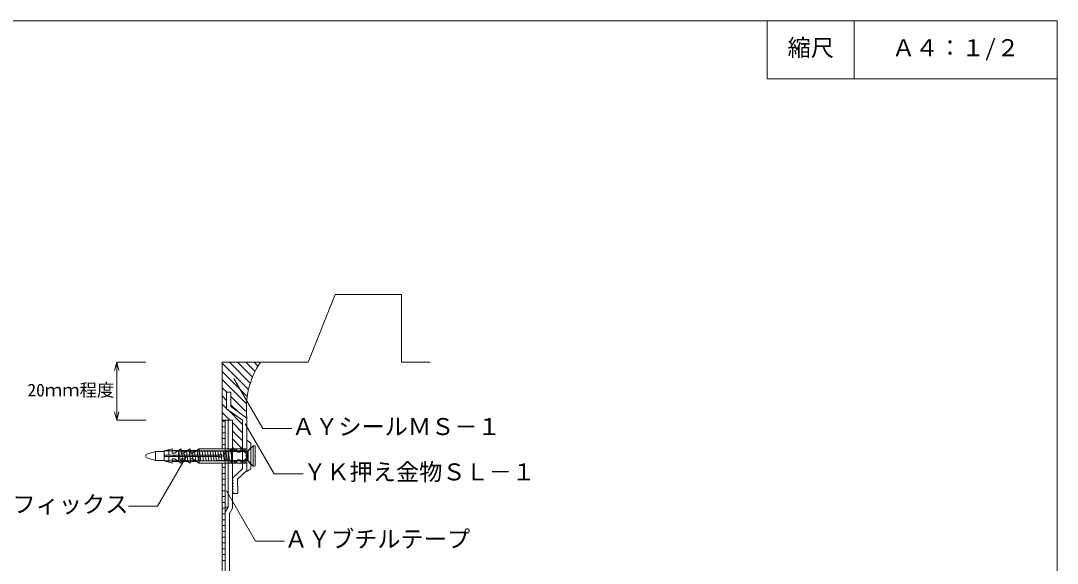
# Model space of a CAD drawing. Units: millimetres on the paper, with parts at other scales. Extents: x -135 to 135, y -94 to 92.
# Drawn here: x -43.7 to 135, y -1.5 to 92 of the extents above; entities that cross this region are included whole.
import ezdxf
from ezdxf.enums import TextEntityAlignment as Align

# ---------------------------------------------------------------- set-up
doc = ezdxf.new("R2010")
doc.units = ezdxf.units.MM
for name, color, linetype, lineweight in [('1-0_芯・寸法線', 4, 'Continuous', 9), ('1-2_ハッチング', 4, 'Continuous', 9), ('1-4_リベットルーフ', 6, 'Continuous', 18), ('1-6_アンカー類', 4, 'Continuous', 9), ('1-7_設備', 3, 'Continuous', 18), ('1-8_下地など', 33, 'Continuous', 18), ('1-A_元図・躯体', 7, 'Continuous', 18), ('1-B_その他', 7, 'Continuous', 18), ('1-C_アンカー類②', 4, 'Continuous', 9), ('E-E', 7, 'Continuous', 18), ('F-F', 7, 'Continuous', 18)]:
    doc.layers.add(name, color=color, linetype=linetype, lineweight=lineweight)
doc.styles.add('ＭＳ ゴシック', font='')
doc.styles.get('ＭＳ ゴシック').set_extended_font_data('MS Gothic')

msp = doc.modelspace()

# ---------------------------------------------------------------- linework, layer by layer
at = {"layer": '1-0_芯・寸法線'}
for p, q in [((-27.17, 33.13), (-27.558, 31.681)), ((-27.17, 23.13), (-27.17, 33.13)), ((-27.17, 33.13), (-26.781, 31.681)), ((-27.17, 33.13), (-22.17, 33.13)), ((-27.17, 23.13), (-27.558, 24.579)), ((-27.17, 23.13), (-26.781, 24.579)), ((-27.17, 23.13), (-22.17, 23.13))]:
    msp.add_line(p, q, dxfattribs=at)
at = {"layer": '1-2_ハッチング'}
for p, q in [((-8.975, 32.952), (-4.441, 28.418)), ((-7.738, 33.13), (-4.134, 29.526)), ((-6.323, 33.13), (-3.757, 30.564)), ((-4.909, 33.13), (-3.318, 31.538)), ((-3.495, 33.13), (-2.82, 32.455)), ((-8.975, 31.538), (-4.666, 27.23)), ((-8.975, 30.124), (-4.796, 25.945)), ((-8.975, 28.71), (-8.198, 27.934)), ((-8.975, 27.296), (-8.217, 26.538)), ((-7.467, 27.202), (-4.963, 24.698)), ((-8.975, 25.881), (-8.218, 25.124)), ((-7.467, 25.788), (-6.285, 24.606)), ((-8.975, 24.467), (-7.637, 23.13)), ((-8.093, 25), (-5.47, 22.376)), ((-7.225, 22.717), (-5.47, 20.962)), ((-7.225, 21.303), (-5.47, 19.548)), ((-7.225, 19.889), (-5.548, 18.212)), ((-7.225, 18.475), (-6.962, 18.212))]:
    msp.add_line(p, q, dxfattribs=at)
msp.add_arc((9.536, 25.149), 14.354, 146.22141, 186.70993, dxfattribs=at)
at = {"layer": '1-4_リベットルーフ'}
for p, q in [((-7.225, 23.13), (-7.975, 23.13)), ((-7.975, 8.13), (-7.975, 23.13)), ((-7.225, 7.929), (-7.225, 23.13)), ((-7.975, 8.13), (-8.475, 7.264)), ((-8.475, -53.087), (-8.475, 7.264)), ((-7.225, 7.929), (-7.725, 7.063)), ((-7.725, -53.087), (-7.725, 7.063))]:
    msp.add_line(p, q, dxfattribs=at)
at = {"layer": '1-6_アンカー類'}
for p, q in [((-3.62, 18.712), (-4.496, 17.835)), ((-3.62, 18.712), (-3.62, 15.212)), ((-3.32, 18.686), (-3.32, 15.238)), ((-22.17, 17.089), (-22.17, 16.836)), ((-22.17, 16.712), (-20.47, 16.187)), ((-20.47, 17.737), (-18.97, 17.737)), ((-20.47, 16.187), (-18.97, 16.187)), ((-9.82, 17.762), (-4.673, 17.762)), ((-9.82, 16.162), (-4.673, 16.162)), ((-4.57, 16.162), (-4.57, 17.762)), ((-3.62, 15.212), (-4.496, 16.089))]:
    msp.add_line(p, q, dxfattribs=at)
msp.add_lwpolyline([(-22.17, 17.212), (-20.47, 17.737), (-20.47, 16.187)], dxfattribs=at)
for centre, radius, start, end in [((-3.62, 16.962), 1.75, 80.129, 90), ((-4.673, 18.012), 0.25, 270, 315), ((-4.673, 15.912), 0.25, 45, 90), ((-3.62, 16.962), 1.75, 270, 279.871)]:
    msp.add_arc(centre, radius, start, end, dxfattribs=at)
at = {"layer": '1-7_設備'}
for p, q in [((-8.217, 27.876), (-8.218, 25.089)), ((-7.567, 27.976), (-8.117, 27.976)), ((-7.467, 27.876), (-7.467, 25.462)), ((-8.218, 25.089), (-5.47, 23.13)), ((-4.72, 23.472), (-7.467, 25.462)), ((-4.72, 23.472), (-4.72, 17.269)), ((-4.72, 16.656), (-4.72, 14.443)), ((-6.317, 12.972), (-4.72, 14.443)), ((-7.225, 13.131), (-7.225, 12.972)), ((-7.225, 12.972), (-7.071, 12.718)), ((-7.071, 12.718), (-7.225, 12.473)), ((-6.308, 10.576), (-6.317, 12.972)), ((-7.225, 12.473), (-7.071, 12.222)), ((-7.071, 12.222), (-7.225, 11.968)), ((-7.225, 11.968), (-7.071, 11.726)), ((-7.071, 11.726), (-7.225, 11.472)), ((-7.225, 11.472), (-7.071, 11.219)), ((-7.071, 11.219), (-7.225, 10.973)), ((-7.225, 10.973), (-7.071, 10.723)), ((-7.071, 10.723), (-7.222, 10.476)), ((-6.408, 10.476), (-7.222, 10.476))]:
    msp.add_line(p, q, dxfattribs=at)
for points in [[(-5.47, 23.13), (-5.47, 14.76), (-7.225, 13.131)], [(-4.72, 16.656), (-4.877, 16.962), (-4.72, 17.269)]]:
    msp.add_lwpolyline(points, dxfattribs=at)
for centre, start, end in [((-8.117, 27.876), 90, 179.98953), ((-7.567, 27.876), 0, 90), ((-6.408, 10.576), 270, 0.20597)]:
    msp.add_arc(centre, 0.1, start, end, dxfattribs=at)
at = {"layer": '1-8_下地など'}
for p, q in [((-8.475, 23.13), (-8.975, 23.13)), ((-8.975, 23.13), (-8.975, 18.212)), ((-8.975, 22.954), (-8.475, 22.954)), ((-8.975, 21.954), (-8.475, 21.954)), ((-8.475, 23.13), (-8.475, 18.212)), ((-8.975, 20.954), (-8.475, 20.954)), ((-8.975, 19.954), (-8.475, 19.954)), ((-8.975, 18.954), (-8.475, 18.954)), ((-8.975, 15.712), (-8.975, -53.087)), ((-8.975, 14.954), (-8.475, 14.954)), ((-8.475, 15.712), (-8.475, -53.087)), ((-8.975, 13.954), (-8.475, 13.954)), ((-8.975, 12.954), (-8.475, 12.954)), ((-8.975, 11.954), (-8.475, 11.954)), ((-8.975, 10.954), (-8.475, 10.954)), ((-8.975, 9.954), (-8.475, 9.954)), ((-8.975, 8.954), (-8.475, 8.954)), ((-8.975, 7.954), (-8.475, 7.954)), ((-8.975, 6.954), (-8.475, 6.954)), ((-8.975, 5.954), (-8.475, 5.954)), ((-8.975, 4.954), (-8.475, 4.954)), ((-8.975, 3.954), (-8.475, 3.954)), ((-8.975, 2.954), (-8.475, 2.954)), ((-8.975, 1.954), (-8.475, 1.954)), ((-8.975, 0.954), (-8.475, 0.954)), ((-8.975, -0.046), (-8.475, -0.046)), ((-8.975, -1.046), (-8.475, -1.046))]:
    msp.add_line(p, q, dxfattribs=at)
at = {"layer": '1-A_元図・躯体'}
for p, q in [((10.483, 44.816), (5.853, 33.13)), ((21.949, 44.816), (10.483, 44.816)), ((21.949, 33.13), (21.949, 44.816)), ((-8.975, 33.13), (-8.975, 18.212)), ((5.853, 33.13), (-8.975, 33.13)), ((21.949, 33.13), (26.865, 33.13)), ((-8.975, 15.712), (-8.975, -53.087))]:
    msp.add_line(p, q, dxfattribs=at)
at = {"layer": '1-B_その他'}
for p, q in [((-8.475, 23.13), (-8.475, 8.13)), ((-8.475, 8.13), (-7.975, 8.13))]:
    msp.add_line(p, q, dxfattribs=at)
msp.add_lwpolyline([(-7.975, 8.13), (-7.975, 23.13), (-8.475, 23.13)], dxfattribs=at)
at = {"layer": '1-C_アンカー類②'}
for p, q in [((-4.72, 19.662), (-4.02, 19.187)), ((-4.72, 19.662), (-4.72, 14.262)), ((-18.179, 18.039), (-18.179, 17.089)), ((-17.578, 18.211), (-17.579, 18.211)), ((-17.578, 18.211), (-17.579, 18.211)), ((-17.578, 18.211), (-17.578, 17.466)), ((-16.847, 17.9), (-17.578, 17.9)), ((-16.532, 17.9), (-17.578, 17.9)), ((-16.061, 18.211), (-17.189, 17.466)), ((-16.061, 18.211), (-16.061, 18.211)), ((-16.061, 18.211), (-16.061, 18.211)), ((-16.061, 18.211), (-16.061, 17.466)), ((-15.329, 17.9), (-16.061, 17.9)), ((-14.996, 17.9), (-16.061, 17.9)), ((-14.511, 18.211), (-15.671, 17.466)), ((-14.511, 18.211), (-14.512, 18.211)), ((-14.511, 18.211), (-14.512, 18.211)), ((-14.511, 18.211), (-14.511, 17.466)), ((-13.78, 17.9), (-14.511, 17.9)), ((-13.447, 17.9), (-14.511, 17.9)), ((-12.963, 18.211), (-14.122, 17.466)), ((-12.962, 18.211), (-12.963, 18.211)), ((-12.962, 18.211), (-7.62, 18.211)), ((-12.962, 18.211), (-12.962, 17.089)), ((-11.413, 18.211), (-11.413, 18.211)), ((-7.97, 17.75), (-7.97, 18.211)), ((-7.62, 17.75), (-7.62, 18.211)), ((-6.47, 18.211), (-7.62, 18.211)), ((-7.37, 17.75), (-7.37, 18.211)), ((-7.12, 17.75), (-7.12, 18.211)), ((-6.87, 17.75), (-6.87, 18.211)), ((-6.62, 17.75), (-6.62, 18.211)), ((-6.47, 18.211), (-6.47, 17.75)), ((-6.47, 18.211), (-6.47, 17.75)), ((-6.47, 18.211), (-4.72, 18.211)), ((-5.77, 18.211), (-5.77, 17.75)), ((-5.52, 17.75), (-5.52, 18.211)), ((-5.27, 17.713), (-5.27, 18.211)), ((-5.02, 17.581), (-5.02, 18.211)), ((-4.02, 18.437), (-4.52, 17.812)), ((-4.02, 19.187), (-4.02, 14.737)), ((-4.52, 17.812), (-18.97, 17.812)), ((-18.97, 17.466), (-18.97, 17.089)), ((-18.97, 17.089), (-18.97, 17.466)), ((-18.97, 17.089), (-9.435, 17.089)), ((-18.97, 16.962), (-18.97, 17.089)), ((-18.97, 16.962), (-18.97, 16.836)), ((-18.97, 16.836), (-18.97, 16.459)), ((-18.97, 16.459), (-18.97, 16.836)), ((-18.97, 16.836), (-9.435, 16.836)), ((-18.97, 16.112), (-18.97, 16.459)), ((-17.579, 15.713), (-18.97, 16.112)), ((-4.52, 16.112), (-18.97, 16.112)), ((-18.179, 16.836), (-18.179, 15.885)), ((-17.189, 17.466), (-17.578, 17.466)), ((-17.578, 16.459), (-17.189, 16.459)), ((-17.578, 15.713), (-17.578, 16.459)), ((-17.357, 17.089), (-17.357, 16.836)), ((-16.061, 15.713), (-17.189, 16.459)), ((-17.104, 17.089), (-17.104, 16.836)), ((-16.516, 17.794), (-16.466, 17.8)), ((-16.516, 17.794), (-16.516, 16.142)), ((-16.243, 16.112), (-16.516, 16.142)), ((-16.466, 17.8), (-16.243, 16.112)), ((-16.459, 17.75), (-16.016, 17.8)), ((-15.793, 16.112), (-16.249, 16.162)), ((-15.671, 17.466), (-16.061, 17.466)), ((-16.061, 16.459), (-15.671, 16.459)), ((-16.061, 15.713), (-16.061, 16.459)), ((-16.016, 17.8), (-15.793, 16.112)), ((-16.009, 17.75), (-15.566, 17.8)), ((-15.343, 16.112), (-15.799, 16.162)), ((-14.511, 15.713), (-15.671, 16.459)), ((-15.566, 17.8), (-15.341, 16.1)), ((-15.559, 17.75), (-15.116, 17.8)), ((-14.893, 16.112), (-15.349, 16.162)), ((-15.116, 17.8), (-14.891, 16.1)), ((-15.109, 17.75), (-14.666, 17.8)), ((-14.443, 16.112), (-14.899, 16.162)), ((-14.666, 17.8), (-14.441, 16.1)), ((-14.659, 17.75), (-14.216, 17.8)), ((-14.122, 17.466), (-14.511, 17.466)), ((-14.511, 16.459), (-14.122, 16.459)), ((-14.511, 15.713), (-14.511, 16.459)), ((-14.209, 17.75), (-13.766, 17.8)), ((-12.963, 15.713), (-14.122, 16.459)), ((-13.759, 17.75), (-13.366, 17.794)), ((-13.366, 17.794), (-13.316, 17.8)), ((-13.309, 17.75), (-12.866, 17.8)), ((-12.962, 16.25), (-12.962, 16.836)), ((-12.962, 15.713), (-12.962, 16.25)), ((-12.859, 17.75), (-12.416, 17.8)), ((-11.966, 17.8), (-12.409, 17.75)), ((-12.199, 16.162), (-11.743, 16.112)), ((-11.966, 17.8), (-11.743, 16.112)), ((-11.959, 17.75), (-11.516, 17.8)), ((-11.749, 16.162), (-11.293, 16.112)), ((-11.516, 17.8), (-11.293, 16.112)), ((-11.509, 17.75), (-11.066, 17.8)), ((-11.299, 16.162), (-10.843, 16.112)), ((-11.066, 17.8), (-10.843, 16.112)), ((-10.616, 17.8), (-11.059, 17.75)), ((-10.849, 16.162), (-10.393, 16.112)), ((-10.616, 17.8), (-10.393, 16.112)), ((-10.166, 17.8), (-10.609, 17.75)), ((-10.399, 16.162), (-9.943, 16.112)), ((-10.166, 17.8), (-9.943, 16.112)), ((-10.159, 17.75), (-9.716, 17.8)), ((-9.949, 16.162), (-9.493, 16.112)), ((-9.716, 17.8), (-9.493, 16.112)), ((-9.709, 17.75), (-9.266, 17.8)), ((-9.499, 16.162), (-9.043, 16.112)), ((-9.266, 17.8), (-9.043, 16.112)), ((-8.816, 17.8), (-9.259, 17.75)), ((-9.049, 16.162), (-8.593, 16.112)), ((-8.816, 17.8), (-8.593, 16.112)), ((-8.366, 17.8), (-8.809, 17.75)), ((-8.599, 16.162), (-8.143, 16.112)), ((-8.366, 17.8), (-8.143, 16.112)), ((-7.916, 17.8), (-8.359, 17.75)), ((-8.149, 16.162), (-7.693, 16.112)), ((-6.47, 17.75), (-7.97, 17.75)), ((-7.97, 16.175), (-6.47, 16.175)), ((-7.97, 15.713), (-7.97, 16.175)), ((-7.916, 17.8), (-7.693, 16.112)), ((-7.466, 17.8), (-7.909, 17.75)), ((-7.699, 16.162), (-7.366, 16.126)), ((-7.62, 15.713), (-7.62, 16.175)), ((-7.466, 17.8), (-7.366, 17.044)), ((-7.37, 15.713), (-7.37, 16.175)), ((-7.12, 15.713), (-7.12, 16.175)), ((-6.87, 15.713), (-6.87, 16.175)), ((-6.62, 15.713), (-6.62, 16.175)), ((-6.47, 16.175), (-6.47, 15.713)), ((-6.47, 16.175), (-6.47, 15.713)), ((-5.507, 17.75), (-5.77, 17.75)), ((-5.77, 16.175), (-5.507, 16.175)), ((-5.77, 16.175), (-5.77, 15.713)), ((-5.52, 15.713), (-5.52, 16.175)), ((-5.27, 15.713), (-5.27, 16.211)), ((-5.02, 15.713), (-5.02, 16.344)), ((-4.52, 17.812), (-4.52, 16.112)), ((-4.52, 16.112), (-4.02, 15.487)), ((-17.578, 15.713), (-17.579, 15.713)), ((-16.532, 16.025), (-17.578, 16.025)), ((-14.996, 16.025), (-16.061, 16.025)), ((-16.061, 15.713), (-16.061, 15.713)), ((-14.511, 15.713), (-14.512, 15.713)), ((-13.447, 16.025), (-14.511, 16.025)), ((-12.962, 15.713), (-12.963, 15.713)), ((-12.962, 15.713), (-7.62, 15.713)), ((-11.413, 15.713), (-11.413, 15.713)), ((-6.47, 15.713), (-7.62, 15.713)), ((-6.47, 15.713), (-4.72, 15.713)), ((-4.72, 14.262), (-4.02, 14.737))]:
    msp.add_line(p, q, dxfattribs=at)
for points in [[(-17.578, 18.211), (-18.97, 17.812), (-18.97, 17.466)], [(-14.216, 17.8), (-13.993, 16.112), (-14.449, 16.162)], [(-13.766, 17.8), (-13.543, 16.112), (-13.999, 16.162)], [(-13.316, 17.8), (-13.093, 16.112), (-13.368, 16.142), (-13.549, 16.162)], [(-12.866, 17.8), (-12.643, 16.112), (-13.099, 16.162)], [(-12.416, 17.8), (-12.193, 16.112), (-12.649, 16.162)], [(-7.464, 17.786), (-7.366, 17.8), (-7.366, 16.126)]]:
    msp.add_lwpolyline(points, dxfattribs=at)
for centre, radius, start, end in [((-9.22, 16.962), 0.25, 210.391, 149.609), ((-7.97, 16.962), 0.787, 90, 270), ((-6.12, 18.045), 0.458, 220.19, 319.81), ((-6.12, 15.879), 0.458, 40.19, 139.81), ((-5.507, 16.962), 0.787, 270, 90)]:
    msp.add_arc(centre, radius, start, end, dxfattribs=at)
at = {"layer": 'E-E'}
for p, q in [((-8.231, 10.952), (-3.231, 2.292)), ((-3.231, 2.292), (1.769, 2.292))]:
    msp.add_line(p, q, dxfattribs=at)
for points in [[(-6.962, 30.338), (-1.962, 21.677), (3.038, 21.677)], [(-5.02, 22.524), (-0.02, 13.864), (4.98, 13.864)], [(-15.154, 16.944), (-20.154, 8.284), (-25.154, 8.284)]]:
    msp.add_lwpolyline(points, dxfattribs=at)
at = {"layer": 'F-F'}
msp.add_line((100, 92), (100, 82), dxfattribs=at)
for points in [[(-135, 92), (135, 92), (135, -88), (-135, -88)], [(85, 92), (85, 82), (135, 82)]]:
    msp.add_lwpolyline(points, dxfattribs=at)

# ---------------------------------------------------------------- texts
at = {"layer": '1-0_芯・寸法線', "color": 7, "style": 'ＭＳ ゴシック'}
msp.add_text('20ｍｍ程度', height=2.199, dxfattribs=at).set_placement((-42.558, 26.561), align=Align.BOTTOM_LEFT)
at = {"layer": 'E-E', "style": 'ＭＳ ゴシック'}
for s, p in [('縮尺', (88.5, 85)), ('Ａ４：１/２', (106.5, 85)), ('ＡＹシールＭＳ－１', (3.038, 19.677)), ('ＹＫ押え金物ＳＬ－１', (4.98, 11.864)), ('ハンマーフィックス', (-61.154, 6.284)), ('ＡＹブチルテープ', (1.769, 0.292))]:
    msp.add_text(s, height=2.933, dxfattribs=at).set_placement(p, align=Align.BOTTOM_LEFT)

doc.saveas('drawing.dxf')
